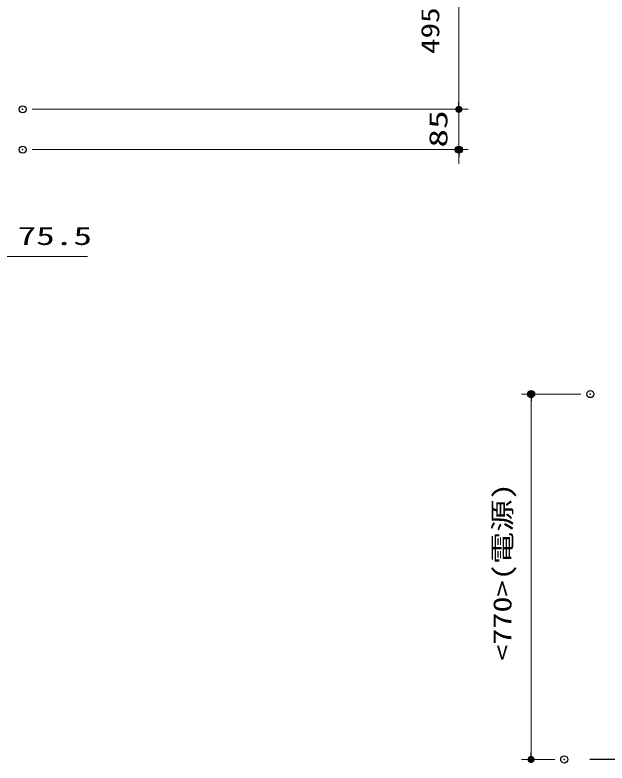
# Model space of a CAD drawing. Units: millimetres, scale not verified. Extents: x -9797 to 9797, y -4555 to 4555.
# Drawn here: x -5570 to -4321, y -308 to 1269 of the extents above; entities that cross this region are included whole.
import ezdxf
from ezdxf.enums import TextEntityAlignment as Align

# ---------------------------------------------------------------- set-up
doc = ezdxf.new("R2010")
doc.units = ezdxf.units.MM
doc.header["$LTSCALE"] = 30
doc.header["$PDMODE"] = 32
doc.header["$PDSIZE"] = 15
for name, color, linetype, lineweight in [('0-0_0', 7, 'Continuous', 25), ('0-2_寸法ﾚｲﾔｰ', 30, 'Continuous', 13), ('0-3_DEFPOINTS', 7, 'Continuous', 25), ('0-7_KABE', 4, 'Continuous', 25)]:
    doc.layers.add(name, color=color, linetype=linetype, lineweight=lineweight)
doc.styles.add('ＭＳ ゴシック', font='')
doc.styles.get('ＭＳ ゴシック').set_extended_font_data('MS Gothic')

# ---------------------------------------------------------------- blocks, each defined once
blk = doc.blocks.new('_DOT')
at = {"layer": '0-0_0', "color": 30}
blk.add_line((-15, 0), (-30, 0), dxfattribs=at)
for points in [[(0, 0), (-15, 0), (-14.88, 1.88)], [(0, 0), (-14.88, -1.88), (-15, 0)], [(0, 0), (-14.88, 1.88), (-14.53, 3.73)], [(0, 0), (-14.53, -3.73), (-14.88, -1.88)], [(0, 0), (-14.53, 3.73), (-13.95, 5.52)], [(0, 0), (-13.95, -5.52), (-14.53, -3.73)], [(0, 0), (-13.95, 5.52), (-13.14, 7.23)], [(0, 0), (-13.14, -7.23), (-13.95, -5.52)], [(0, 0), (-13.14, 7.23), (-12.14, 8.82)], [(0, 0), (-12.14, -8.82), (-13.14, -7.23)], [(0, 0), (-12.14, 8.82), (-10.93, 10.27)], [(0, 0), (-10.93, -10.27), (-12.14, -8.82)], [(0, 0), (-10.93, 10.27), (-9.56, 11.56)], [(0, 0), (-9.56, -11.56), (-10.93, -10.27)], [(0, 0), (-9.56, 11.56), (-8.04, 12.66)], [(0, 0), (-8.04, -12.66), (-9.56, -11.56)], [(0, 0), (-8.04, 12.66), (-6.39, 13.57)], [(0, 0), (-6.39, -13.57), (-8.04, -12.66)], [(0, 0), (-6.39, 13.57), (-4.64, 14.27)], [(0, 0), (-4.64, -14.27), (-6.39, -13.57)], [(0, 0), (-4.64, 14.27), (-2.81, 14.73)], [(0, 0), (-2.81, -14.73), (-4.64, -14.27)], [(0, 0), (-2.81, 14.73), (-0.94, 14.97)], [(0, 0), (-0.94, -14.97), (-2.81, -14.73)], [(0, 0), (-0.94, 14.97), (0.94, 14.97)], [(0, 0), (0.94, -14.97), (-0.94, -14.97)], [(0, 0), (0.94, 14.97), (2.81, 14.73)], [(0, 0), (2.81, 14.73), (4.64, 14.27)], [(0, 0), (4.64, 14.27), (6.39, 13.57)], [(0, 0), (6.39, 13.57), (8.04, 12.66)], [(0, 0), (8.04, 12.66), (9.56, 11.56)], [(0, 0), (9.56, 11.56), (10.93, 10.27)], [(0, 0), (10.93, 10.27), (12.14, 8.82)], [(0, 0), (12.14, 8.82), (13.14, 7.23)], [(0, 0), (13.14, 7.23), (13.95, 5.52)], [(0, 0), (13.95, 5.52), (14.53, 3.73)], [(0, 0), (14.53, 3.73), (14.88, 1.88)], [(0, 0), (14.88, 1.88), (15, 0)], [(0, 0), (2.81, -14.73), (0.94, -14.97)], [(0, 0), (4.64, -14.27), (2.81, -14.73)], [(0, 0), (6.39, -13.57), (4.64, -14.27)], [(0, 0), (8.04, -12.66), (6.39, -13.57)], [(0, 0), (9.56, -11.56), (8.04, -12.66)], [(0, 0), (10.93, -10.27), (9.56, -11.56)], [(0, 0), (12.14, -8.82), (10.93, -10.27)], [(0, 0), (13.14, -7.23), (12.14, -8.82)], [(0, 0), (13.95, -5.52), (13.14, -7.23)], [(0, 0), (14.53, -3.73), (13.95, -5.52)], [(0, 0), (14.88, -1.88), (14.53, -3.73)], [(0, 0), (15, 0), (14.88, -1.88)]]:
    blk.add_solid(points, dxfattribs=at)

msp = doc.modelspace()

# ---------------------------------------------------------------- linework, layer by layer
at = {"layer": '0-2_寸法ﾚｲﾔｰ'}
for p, q in [((-4633.51, 1085), (-4633.51, 1550)), ((-4633.51, 1085), (-4633.51, 1100)), ((-5533.51, 1070), (-4613.51, 1070)), ((-5533.51, 1070), (-4613.51, 1070)), ((-4633.51, 1070), (-4633.51, 985)), ((-5533.51, 985), (-4613.51, 985)), ((-4633.51, 970), (-4633.51, 955)), ((-5608.51, 760), (-5416.61, 760)), ((-4376.2, 469.86), (-4501.2, 469.86)), ((-4481.2, -285.14), (-4481.2, 454.86)), ((-4431.2, -300.14), (-4501.2, -300.14))]:
    msp.add_line(p, q, dxfattribs=at)
at = {"layer": '0-3_DEFPOINTS'}
for p in [(-5553.51, 1070), (-5553.51, 985), (-4633.51, 985), (-4481.2, 469.86), (-4356.2, 469.86), (-4411.2, -300.14)]:
    msp.add_point(p, dxfattribs=at)
at = {"layer": '0-7_KABE'}
msp.add_line((-3464.53, -300.14), (-4356.91, -300.14), dxfattribs=at)

# ---------------------------------------------------------------- block references
at = {"layer": '0-2_寸法ﾚｲﾔｰ', "xscale": 0.5, "yscale": 0.5}
for p, rotation in [((-4633.51, 1070), 270), ((-4633.51, 1070), 270), ((-4633.51, 985), 90), ((-4481.2, 469.86), 90), ((-4481.2, -300.14), 270)]:
    msp.add_blockref('_DOT', p, dxfattribs=dict(at, rotation=rotation))

# ---------------------------------------------------------------- texts
at = {"layer": '0-2_寸法ﾚｲﾔｰ', "style": 'ＭＳ ゴシック'}
for s, height, width, p in [('495(開口)', 38.49, 1.25, (-4663.26, 1186.64)), ('85', 38.49, 1.5, (-4646.11, 989.41)), ('<770>(電源)', 38.48, 1.3, (-4510.94, -92.66))]:
    msp.add_text(s, height=height, rotation=90, dxfattribs=dict(at, width=width)).set_placement(p, align=Align.BOTTOM_LEFT)
at = {"layer": '0-2_寸法ﾚｲﾔｰ', "style": 'ＭＳ ゴシック', "width": 1.5}
msp.add_text('75.5', height=38.49, dxfattribs=at).set_placement((-5564.23, 772.6), align=Align.BOTTOM_LEFT)

doc.saveas('drawing.dxf')
